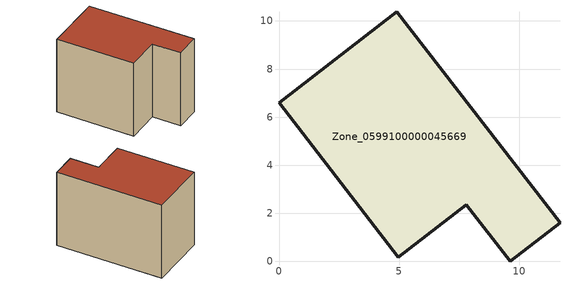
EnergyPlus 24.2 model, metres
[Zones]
Zone_0599100000045669
 floor ground (C_G): 7.8,2.35 4.97,0.17 0,6.61 4.91,10.39 11.69,1.6 9.62,0 z0
 wall outside (C_F): 4.91,10.39 0,6.61 4.97,0.17 7.8,2.35 9.62,0 11.69,1.6 4.91,10.39 z0:8.15
 roof outside (C_R): 9.62,0 11.69,1.6 4.91,10.39 0,6.61 4.97,0.17 7.8,2.35 z8.15
[BUILDING]
Pand.0599100000045669: North Axis=0; Terrain=City; Loads Convergence Tolerance Value=0.04; Temperature Convergence Tolerance Value=0.4; Solar Distribution=FullExterior; Maximum Number of Warmup Days=25; Minimum Number of Warmup Days=1
[Site:Location]
Rotterdam.The.Hague.AP_ZH_NLD Design_Conditions: Latitude=51.96; Longitude=4.45; Time Zone=1; Elevation=-4.5
[SITE:GROUNDTEMPERATURE:BUILDINGSURFACE]
18, 18, 18, 18, 18, 18, 18, 18, 18, 18, 18, 18
[MATERIAL] Thermal Absorptance=0.9; Solar Absorptance=0.7; Visible Absorptance=0.7
Name | Roughness | Thickness | Conductivity | Density | Specific Heat
G.TC.1975-1991 | MediumSmooth | 0.15 | 0.288461 | 540 | 1210
F.TC.1975-1991 | Rough | 0.3 | 0.230769 | 1920 | 840
R.TC.1975-1991 | MediumRough | 0.2 | 0.153846 | 1500 | 1000
[CONSTRUCTION]
C_G: G.TC.1975-1991
C_F: F.TC.1975-1991
C_R: R.TC.1975-1991
[ZONE]
Zone_0599100000045669: Type=1; Multiplier=1; Ceiling Height=Autocalculate; Volume=Autocalculate; Floor Area=autocalculate; Part of Total Floor Area=Yes
[ZONEINFILTRATION:DESIGNFLOWRATE]
Infil_Zone_0599100000045669: Zone or ZoneList or Space or SpaceList=Zone_0599100000045669; Schedule=AlwaysOn; Design Flow Rate Calculation Method=Flow/Area; Flow Rate per Floor Area=0.003; Constant Term Coefficient=1; Temperature Term Coefficient=0; Velocity Term Coefficient=0; Velocity Squared Term Coefficient=0
[HVACTEMPLATE:ZONE:IDEALLOADSAIRSYSTEM]
Zone_0599100000045669: Maximum Heating Supply Air Temperature=50; Minimum Cooling Supply Air Temperature=13; Maximum Heating Supply Air Humidity Ratio=0.0156; Minimum Cooling Supply Air Humidity Ratio=0.0077; Heating Limit=NoLimit; Cooling Limit=NoLimit; Dehumidification Control Type=ConstantSensibleHeatRatio; Cooling Sensible Heat Ratio=0.7; Dehumidification Setpoint=60; Humidification Control Type=None; Humidification Setpoint=30; Outdoor Air Method=None; Outdoor Air Flow Rate per Person=0.00944; Outdoor Air Flow Rate per Zone Floor Area=0; Outdoor Air Flow Rate per Zone=0; Demand Controlled Ventilation Type=None; Outdoor Air Economizer Type=NoEconomizer; Heat Recovery Type=None; Sensible Heat Recovery Effectiveness=0.7; Latent Heat Recovery Effectiveness=0.65
[ZONECONTROL:THERMOSTAT]
ThermostatControl_Zone_0599100000045669: Zone or ZoneList=Zone_0599100000045669; Control Type Schedule=DualSetpointControlType; Control 1=Thermostat_Zone_0599100000045669; Temperature Difference Between Cutout And Setpoint=0
[THERMOSTATSETPOINT:DUALSETPOINT]
Thermostat_Zone_0599100000045669: Heating Setpoint Temperature Schedule=HeatingSetpoint_Zone_0599100000045669; Cooling Setpoint Temperature Schedule=CoolingSetpoint_Zone_0599100000045669
[SCHEDULE:COMPACT]
HeatingSetpoint_Zone_0599100000045669: Through: 12/31, For: AllDays, Until: 24:00, 21
CoolingSetpoint_Zone_0599100000045669: Through: 12/31, For: AllDays, Until: 24:00, 24
DualSetpointControlType: Through: 12/31, For: AllDays, Until: 24:00, 4
AlwaysOn: Through: 12/31, For: AllDays, Until: 24:00, 1
